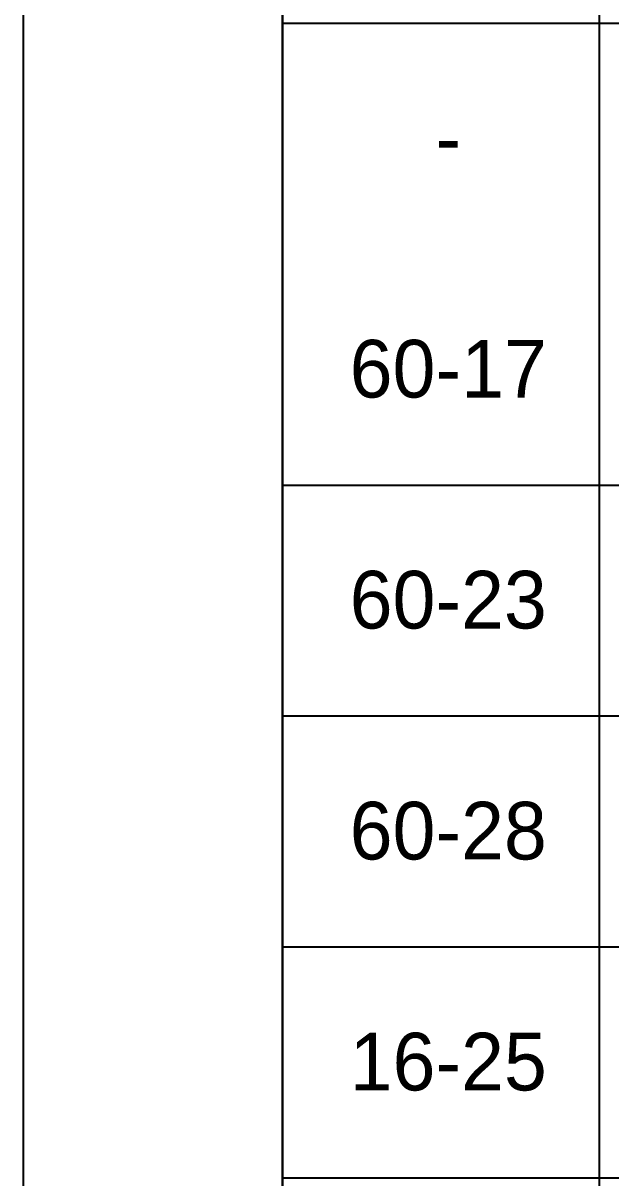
# Model space of a CAD drawing. Header units: inches. Extents: x -333 to 1223, y -450 to 45.
# Drawn here: x -167.39 to -147, y -367.26 to -327.19 of the extents above; entities that cross this region are included whole.
import ezdxf
from ezdxf.enums import TextEntityAlignment as Align

# ---------------------------------------------------------------- set-up
doc = ezdxf.new("R2010")
doc.units = ezdxf.units.IN
doc.header["$MEASUREMENT"] = 0
doc.layers.add('NOTES', color=7, linetype='Continuous')
doc.layers.add('PL', color=252, linetype='Continuous')
doc.styles.add('Schedule', font='GOTHIC.TTF', dxfattribs={"width": 0.9})

# ---------------------------------------------------------------- blocks, each defined once
blk = doc.blocks.new('*U286')
for points in [[(9, -120.218), (9, 0), (0, 0), (0, -120.218)], [(81.27, 0), (9, 0), (9, -120.218), (81.27, -120.218)]]:
    blk.add_lwpolyline(points, close=True)
blk = doc.blocks.new('16-47-BLOCK-1')
blk.add_line((10.993, 0), (10.993, -8.015))
blk.add_lwpolyline([(0, -8.015), (0, 0), (72.27, 0), (72.27, -8.015)])
at = {"layer": 'NOTES', "style": 'Schedule', "width": 0.8}
blk.add_attdef('QTY', text='', height=2, dxfattribs=at).set_placement((63.27, -4.007), align=Align.MIDDLE_CENTER)
at = {"layer": 'NOTES', "style": 'Schedule', "width": 0.9}
blk.add_attdef('DESC.', text='', height=2, dxfattribs=at).set_placement((21.12, -5.471), align=Align.MIDDLE_LEFT)
blk = doc.blocks.new('CANOPY-SCREW-14X1.5-TRUSS-1')
blk.add_line((10.993, 0), (10.993, -8.015))
blk.add_lwpolyline([(0, -8.015), (0, 0), (72.27, 0), (72.27, -8.015)])
at = {"layer": 'NOTES', "style": 'Schedule'}
blk.add_text('-', height=2, dxfattribs=at).set_placement((5.755, -3.979), align=Align.MIDDLE_CENTER)
at = {"layer": 'NOTES', "style": 'Schedule', "width": 0.8}
blk.add_attdef('X', text='', height=2, dxfattribs=at).set_placement((63.27, -4.007), align=Align.MIDDLE_CENTER)
at = {"layer": 'NOTES', "style": 'Schedule', "width": 0.9}
blk.add_attdef('DESC.', text='', height=2, dxfattribs=at).set_placement((24.664, -5.762), align=Align.MIDDLE_LEFT)
blk = doc.blocks.new('60-28-BLOCK-1')
blk.add_line((10.993, 0), (10.993, -8.015))
blk.add_lwpolyline([(0, 0), (0, -8.015), (72.27, -8.015), (72.27, 0)])
at = {"layer": 'NOTES', "style": 'Schedule'}
blk.add_text('60-28', height=2, dxfattribs=at).set_placement((5.755, -3.979), align=Align.MIDDLE_CENTER)
at = {"layer": 'NOTES', "style": 'Schedule', "width": 0.8}
blk.add_attdef('X', text='', height=2, dxfattribs=at).set_placement((63.27, -4.007), align=Align.MIDDLE_CENTER)
at = {"layer": 'NOTES', "style": 'Schedule', "width": 0.9}
blk.add_attdef('DESC.', text='', height=2, dxfattribs=at).set_placement((25.851, -5.762), align=Align.MIDDLE_LEFT)
blk = doc.blocks.new('16-25-BLOCK-1')
blk.add_line((10.993, 0), (10.993, -8.015))
blk.add_lwpolyline([(0, -8.015), (0, 0), (72.27, 0), (72.27, -8.015)])
at = {"layer": 'NOTES', "style": 'Schedule'}
blk.add_text('16-25', height=2, dxfattribs=at).set_placement((5.755, -3.979), align=Align.MIDDLE_CENTER)
at = {"layer": 'NOTES', "style": 'Schedule', "width": 0.8}
blk.add_attdef('QTY', text='', height=2, dxfattribs=at).set_placement((63.27, -4.007), align=Align.MIDDLE_CENTER)
blk = doc.blocks.new('16-26-BLOCK-1')
blk.add_line((10.993, 0), (10.993, -8.015))
blk.add_lwpolyline([(0, -8.015), (0, 0), (72.27, 0), (72.27, -8.015)])
at = {"layer": 'NOTES', "style": 'Schedule', "width": 0.8}
blk.add_attdef('QTY', text='', height=2, dxfattribs=at).set_placement((63.27, -4.007), align=Align.MIDDLE_CENTER)
blk = doc.blocks.new('60-17-BLOCK-1')
blk.add_line((10.993, 0), (10.993, -8.015))
blk.add_lwpolyline([(0, 0), (0, -8.015), (72.27, -8.015), (72.27, 0)])
at = {"layer": 'NOTES', "style": 'Schedule'}
blk.add_text('60-17', height=2, dxfattribs=at).set_placement((5.755, -3.979), align=Align.MIDDLE_CENTER)
at = {"layer": 'NOTES', "style": 'Schedule', "width": 0.8}
blk.add_attdef('X', text='', height=2, dxfattribs=at).set_placement((63.27, -4.007), align=Align.MIDDLE_CENTER)
at = {"layer": 'NOTES', "style": 'Schedule', "width": 0.9}
blk.add_attdef('DESC.', text='', height=2, dxfattribs=at).set_placement((20.925, -5.762), align=Align.MIDDLE_LEFT)
blk = doc.blocks.new('60-23-BLOCK-1')
blk.add_line((10.993, 0), (10.993, -8.015))
blk.add_lwpolyline([(0, 0), (0, -8.015), (72.27, -8.015), (72.27, 0)])
at = {"layer": 'NOTES', "style": 'Schedule'}
blk.add_text('60-23', height=2, dxfattribs=at).set_placement((5.755, -3.979), align=Align.MIDDLE_CENTER)
at = {"layer": 'NOTES', "style": 'Schedule', "width": 0.8}
blk.add_attdef('X', text='', height=2, dxfattribs=at).set_placement((63.27, -4.007), align=Align.MIDDLE_CENTER)
at = {"layer": 'NOTES', "style": 'Schedule', "width": 0.9}
blk.add_attdef('DESC.', text='', height=2, dxfattribs=at).set_placement((20.925, -5.762), align=Align.MIDDLE_LEFT)

msp = doc.modelspace()

# ---------------------------------------------------------------- block references
at = {"layer": 'PL'}
for name, p in [('*U286', (-167.39494, -279.09918)), ('16-47-BLOCK-1', (-158.39494, -319.17191)), ('CANOPY-SCREW-14X1.5-TRUSS-1', (-158.39494, -327.18646)), ('60-17-BLOCK-1', (-158.39494, -335.201)), ('60-23-BLOCK-1', (-158.39494, -343.21555)), ('60-28-BLOCK-1', (-158.39494, -351.2301)), ('16-25-BLOCK-1', (-158.39494, -359.24464)), ('16-26-BLOCK-1', (-158.39494, -367.25919))]:
    msp.add_blockref(name, p, dxfattribs=at)

doc.saveas('drawing.dxf')
